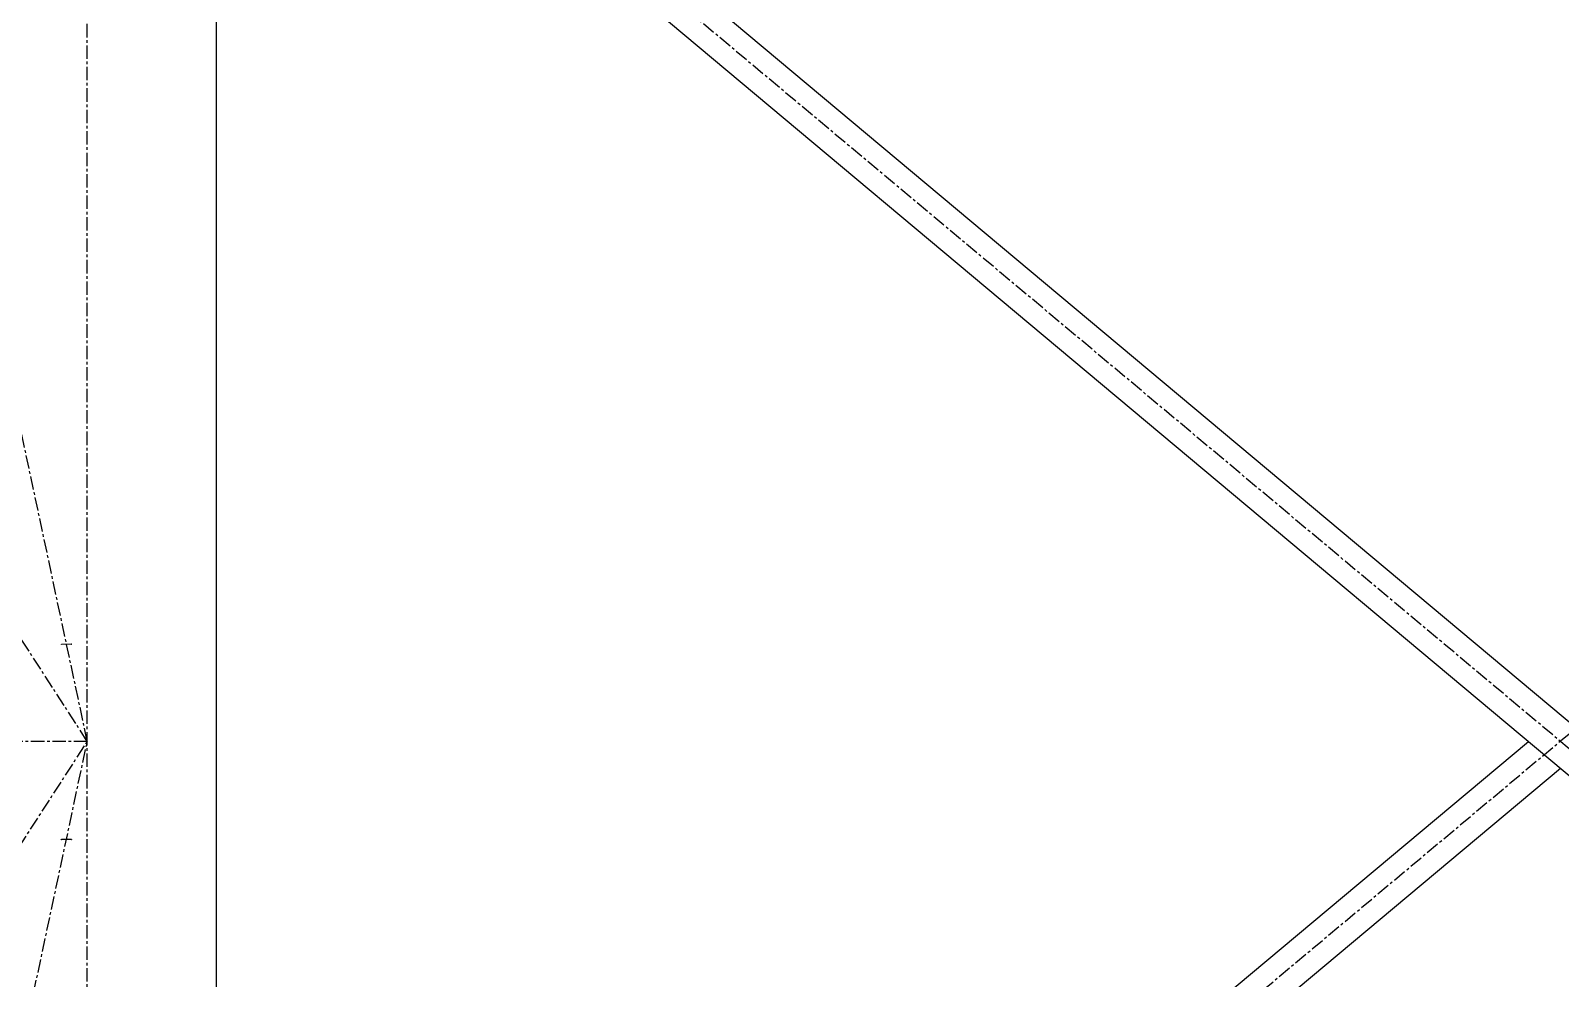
# Model space of a CAD drawing. Header units: millimetres. Extents: x 5143 to 30813, y 232 to 21408.
# Drawn here: x 23396 to 24302, y 4940 to 5501 of the extents above; entities that cross this region are included whole.
import ezdxf

# ---------------------------------------------------------------- set-up
doc = ezdxf.new("R2010")
doc.units = ezdxf.units.MM
doc.header["$LTSCALE"] = 0.25
doc.linetypes.add('CENTER', pattern=[50.8, 31.75, -6.35, 6.35, -6.35])
doc.linetypes.add('XKITLINE00', pattern=[0])

msp = doc.modelspace()

# ---------------------------------------------------------------- linework, layer by layer
at = {"color": 8, "linetype": 'CENTER'}
for p, q in [((23430, 5080.27), (22900, 5900.27)), ((25173.61, 5810.27), (23430, 4350.27)), ((25173.61, 4350.27), (23430, 5810.27)), ((23430, 3985.69), (23430, 5629.8)), ((23430, 5080.27), (23342.5, 5490.27)), ((23420.7, 5137.85), (23414.75, 5137.72)), ((23429.99, 5080.27), (22900, 5080.27)), ((22900, 4260.27), (23430, 5080.27)), ((23342.5, 4670.27), (23430, 5080.27)), ((23420.58, 5022.26), (23414.63, 5022.13))]:
    msp.add_line(p, q, dxfattribs=at)
at = {"color": 8, "linetype": 'XKITLINE00'}
for p, q in [((23506.2, 5762.36), (25161.49, 4376.31)), ((23506.2, 5730.58), (25130.69, 4370.33)), ((23506.2, 5629.8), (23506.2, 4420.55)), ((23506.2, 4429.97), (24282.83, 5080.27)), ((23506.2, 4398.19), (24301.8, 5064.39))]:
    msp.add_line(p, q, dxfattribs=at)
for centre in [(23414.75, 5137.72), (23420.7, 5137.85), (23429.99, 5080.27), (23430, 5080.27), (23430, 5080.27), (23430, 5080.27), (23430, 5080.27), (23414.63, 5022.13), (23420.58, 5022.26)]:
    msp.add_circle(centre, 0.05, dxfattribs=at)

doc.saveas('drawing.dxf')
